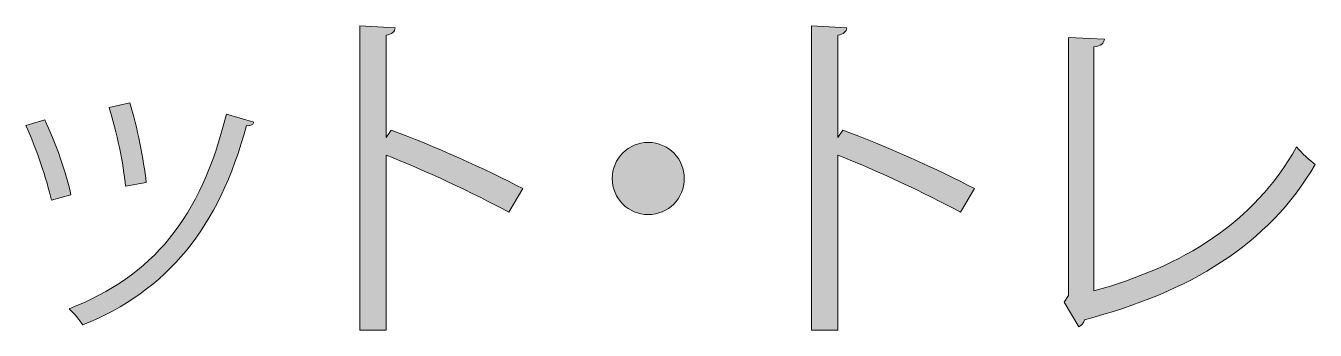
# Model space of a CAD drawing. Header units: inches. Extents: x -50 to 261, y -80 to 218.
# Drawn here: x -37.05 to -27.87, y 209.69 to 211.85 of the extents above; entities that cross this region are included whole.
import ezdxf

# ---------------------------------------------------------------- set-up
doc = ezdxf.new("R2010")
doc.units = ezdxf.units.IN
doc.header["$MEASUREMENT"] = 0
doc.layers.add('INDEX', color=7, linetype='Continuous')

# ---------------------------------------------------------------- blocks, each defined once
blk = doc.blocks.new('block 4')
at = {"layer": 'INDEX', "true_color": 0x898989}
h = blk.add_hatch(color=252, dxfattribs=at)
h.dxf.hatch_style = 2
edge = h.paths.add_edge_path()
edge.add_spline(control_points=[(-33.6116, 210.5256), (-33.8658, 210.6627), (-34.2148, 210.8247), (-34.4865, 210.932), (-34.4865, 210.932), (-34.4865, 209.6857), (-34.4865, 209.6857), (-34.4865, 209.6857), (-34.6734, 209.6857), (-34.6734, 209.6857), (-34.6734, 209.6857), (-34.6734, 211.8515), (-34.6734, 211.8515), (-34.6734, 211.8515), (-34.4217, 211.8366), (-34.4217, 211.8366), (-34.4241, 211.8093), (-34.4441, 211.7917), (-34.4865, 211.7843), (-34.4865, 211.7843), (-34.4865, 211.0565), (-34.4865, 211.0565), (-34.4865, 211.0565), (-34.4491, 211.1089), (-34.4491, 211.1089), (-34.1575, 211.0017), (-33.7711, 210.8296), (-33.512, 210.6927), (-33.512, 210.6927), (-33.6116, 210.5256), (-33.6116, 210.5256)], knot_values=[0, 0, 0, 0, 1, 1, 1, 2, 2, 2, 3, 3, 3, 4, 4, 4, 5, 5, 5, 6, 6, 6, 7, 7, 7, 8, 8, 8, 9, 9, 9, 10, 10, 10, 10], degree=3, periodic=1)
h = blk.add_hatch(color=252, dxfattribs=at)
h.dxf.hatch_style = 2
edge = h.paths.add_edge_path()
edge.add_spline(control_points=[(-30.3966, 210.5256), (-30.6509, 210.6627), (-30.9999, 210.8247), (-31.2715, 210.932), (-31.2715, 210.932), (-31.2715, 209.6857), (-31.2715, 209.6857), (-31.2715, 209.6857), (-31.4584, 209.6857), (-31.4584, 209.6857), (-31.4584, 209.6857), (-31.4584, 211.8515), (-31.4584, 211.8515), (-31.4584, 211.8515), (-31.2067, 211.8366), (-31.2067, 211.8366), (-31.2091, 211.8093), (-31.2291, 211.7917), (-31.2715, 211.7843), (-31.2715, 211.7843), (-31.2715, 211.0565), (-31.2715, 211.0565), (-31.2715, 211.0565), (-31.2341, 211.1089), (-31.2341, 211.1089), (-30.9425, 211.0017), (-30.5561, 210.8296), (-30.2971, 210.6927), (-30.2971, 210.6927), (-30.3966, 210.5256), (-30.3966, 210.5256)], knot_values=[0, 0, 0, 0, 1, 1, 1, 2, 2, 2, 3, 3, 3, 4, 4, 4, 5, 5, 5, 6, 6, 6, 7, 7, 7, 8, 8, 8, 9, 9, 9, 10, 10, 10, 10], degree=3, periodic=1)
h = blk.add_hatch(color=252, dxfattribs=at)
h.dxf.hatch_style = 2
edge = h.paths.add_edge_path()
edge.add_spline(control_points=[(-29.4471, 209.9649), (-28.8141, 210.1418), (-28.3106, 210.4459), (-28.0042, 210.9892), (-27.9716, 210.9468), (-27.9094, 210.8944), (-27.872, 210.8646), (-28.2085, 210.2914), (-28.7643, 209.9573), (-29.5145, 209.7605), (-29.5195, 209.7405), (-29.5343, 209.7181), (-29.5543, 209.7107), (-29.5543, 209.7107), (-29.659, 209.8852), (-29.659, 209.8852), (-29.659, 209.8852), (-29.629, 209.9325), (-29.629, 209.9325), (-29.629, 209.9325), (-29.629, 211.7693), (-29.629, 211.7693), (-29.629, 211.7693), (-29.3724, 211.7569), (-29.3724, 211.7569), (-29.3748, 211.7295), (-29.3974, 211.7069), (-29.4471, 211.7019), (-29.4471, 211.7019), (-29.4471, 209.9649), (-29.4471, 209.9649)], knot_values=[0, 0, 0, 0, 1, 1, 1, 2, 2, 2, 3, 3, 3, 4, 4, 4, 5, 5, 5, 6, 6, 6, 7, 7, 7, 8, 8, 8, 9, 9, 9, 10, 10, 10, 10], degree=3, periodic=1)
h = blk.add_hatch(color=252, dxfattribs=at)
h.dxf.hatch_style = 2
edge = h.paths.add_edge_path()
edge.add_spline(control_points=[(-36.9165, 211.1836), (-36.8417, 211.0315), (-36.7595, 210.7923), (-36.7296, 210.6477), (-36.7296, 210.6477), (-36.8691, 210.6104), (-36.8691, 210.6104), (-36.8991, 210.7549), (-36.9762, 210.9817), (-37.051, 211.1413), (-37.051, 211.1413), (-36.9165, 211.1836), (-36.9165, 211.1836)], knot_values=[0, 0, 0, 0, 1, 1, 1, 2, 2, 2, 3, 3, 3, 4, 4, 4, 4], degree=3, periodic=1)
edge = h.paths.add_edge_path()
edge.add_spline(control_points=[(-35.4285, 211.1662), (-35.4335, 211.1437), (-35.4585, 211.1387), (-35.4809, 211.1413), (-35.6754, 210.4135), (-36.0418, 209.9673), (-36.6448, 209.7231), (-36.6648, 209.7531), (-36.7096, 209.8104), (-36.742, 209.8378), (-36.1463, 210.0721), (-35.8049, 210.4808), (-35.623, 211.2234), (-35.623, 211.2234), (-35.4285, 211.1662), (-35.4285, 211.1662)], knot_values=[0, 0, 0, 0, 1, 1, 1, 2, 2, 2, 3, 3, 3, 4, 4, 4, 5, 5, 5, 5], degree=3, periodic=1)
edge = h.paths.add_edge_path()
edge.add_spline(control_points=[(-36.3108, 211.3032), (-36.2584, 211.1363), (-36.2111, 210.897), (-36.1937, 210.7375), (-36.1937, 210.7375), (-36.3408, 210.7101), (-36.3408, 210.7101), (-36.3558, 210.8696), (-36.403, 211.0989), (-36.4579, 211.2708), (-36.4579, 211.2708), (-36.3108, 211.3032), (-36.3108, 211.3032)], knot_values=[0, 0, 0, 0, 1, 1, 1, 2, 2, 2, 3, 3, 3, 4, 4, 4, 4], degree=3, periodic=1)
h = blk.add_hatch(color=252, dxfattribs=at)
h.dxf.hatch_style = 2
edge = h.paths.add_edge_path()
edge.add_spline(control_points=[(-32.3631, 210.7649), (-32.3631, 210.6228), (-32.4778, 210.5082), (-32.6199, 210.5082), (-32.7618, 210.5082), (-32.8766, 210.6228), (-32.8766, 210.7649), (-32.8766, 210.907), (-32.7618, 211.0215), (-32.6199, 211.0215), (-32.4728, 211.0215), (-32.3631, 210.902), (-32.3631, 210.7649)], knot_values=[0, 0, 0, 0, 1, 1, 1, 2, 2, 2, 3, 3, 3, 4, 4, 4, 4], degree=3, periodic=1)
at = {"layer": 'INDEX', "lineweight": 0}
for points, knots in [([(-33.6116, 210.5256), (-33.8658, 210.6627), (-34.2148, 210.8247), (-34.4865, 210.932), (-34.4865, 210.932), (-34.4865, 209.6857), (-34.4865, 209.6857), (-34.4865, 209.6857), (-34.6734, 209.6857), (-34.6734, 209.6857), (-34.6734, 209.6857), (-34.6734, 211.8515), (-34.6734, 211.8515), (-34.6734, 211.8515), (-34.4217, 211.8366), (-34.4217, 211.8366), (-34.4241, 211.8093), (-34.4441, 211.7917), (-34.4865, 211.7843), (-34.4865, 211.7843), (-34.4865, 211.0565), (-34.4865, 211.0565), (-34.4865, 211.0565), (-34.4491, 211.1089), (-34.4491, 211.1089), (-34.1575, 211.0017), (-33.7711, 210.8296), (-33.512, 210.6927), (-33.512, 210.6927), (-33.6116, 210.5256), (-33.6116, 210.5256)], [0, 0, 0, 0, 1, 1, 1, 2, 2, 2, 3, 3, 3, 4, 4, 4, 5, 5, 5, 6, 6, 6, 7, 7, 7, 8, 8, 8, 9, 9, 9, 10, 10, 10, 10]), ([(-30.3966, 210.5256), (-30.6509, 210.6627), (-30.9999, 210.8247), (-31.2715, 210.932), (-31.2715, 210.932), (-31.2715, 209.6857), (-31.2715, 209.6857), (-31.2715, 209.6857), (-31.4584, 209.6857), (-31.4584, 209.6857), (-31.4584, 209.6857), (-31.4584, 211.8515), (-31.4584, 211.8515), (-31.4584, 211.8515), (-31.2067, 211.8366), (-31.2067, 211.8366), (-31.2091, 211.8093), (-31.2291, 211.7917), (-31.2715, 211.7843), (-31.2715, 211.7843), (-31.2715, 211.0565), (-31.2715, 211.0565), (-31.2715, 211.0565), (-31.2341, 211.1089), (-31.2341, 211.1089), (-30.9425, 211.0017), (-30.5561, 210.8296), (-30.2971, 210.6927), (-30.2971, 210.6927), (-30.3966, 210.5256), (-30.3966, 210.5256)], [0, 0, 0, 0, 1, 1, 1, 2, 2, 2, 3, 3, 3, 4, 4, 4, 5, 5, 5, 6, 6, 6, 7, 7, 7, 8, 8, 8, 9, 9, 9, 10, 10, 10, 10]), ([(-29.4471, 209.9649), (-28.8141, 210.1418), (-28.3106, 210.4459), (-28.0042, 210.9892), (-27.9716, 210.9468), (-27.9094, 210.8944), (-27.872, 210.8646), (-28.2085, 210.2914), (-28.7643, 209.9573), (-29.5145, 209.7605), (-29.5195, 209.7405), (-29.5343, 209.7181), (-29.5543, 209.7107), (-29.5543, 209.7107), (-29.659, 209.8852), (-29.659, 209.8852), (-29.659, 209.8852), (-29.629, 209.9325), (-29.629, 209.9325), (-29.629, 209.9325), (-29.629, 211.7693), (-29.629, 211.7693), (-29.629, 211.7693), (-29.3724, 211.7569), (-29.3724, 211.7569), (-29.3748, 211.7295), (-29.3974, 211.7069), (-29.4471, 211.7019), (-29.4471, 211.7019), (-29.4471, 209.9649), (-29.4471, 209.9649)], [0, 0, 0, 0, 1, 1, 1, 2, 2, 2, 3, 3, 3, 4, 4, 4, 5, 5, 5, 6, 6, 6, 7, 7, 7, 8, 8, 8, 9, 9, 9, 10, 10, 10, 10]), ([(-36.3108, 211.3032), (-36.2584, 211.1363), (-36.2111, 210.897), (-36.1937, 210.7375), (-36.1937, 210.7375), (-36.3408, 210.7101), (-36.3408, 210.7101), (-36.3558, 210.8696), (-36.403, 211.0989), (-36.4579, 211.2708), (-36.4579, 211.2708), (-36.3108, 211.3032), (-36.3108, 211.3032)], [0, 0, 0, 0, 1, 1, 1, 2, 2, 2, 3, 3, 3, 4, 4, 4, 4]), ([(-35.4285, 211.1662), (-35.4335, 211.1437), (-35.4585, 211.1387), (-35.4809, 211.1413), (-35.6754, 210.4135), (-36.0418, 209.9673), (-36.6448, 209.7231), (-36.6648, 209.7531), (-36.7096, 209.8104), (-36.742, 209.8378), (-36.1463, 210.0721), (-35.8049, 210.4808), (-35.623, 211.2234), (-35.623, 211.2234), (-35.4285, 211.1662), (-35.4285, 211.1662)], [0, 0, 0, 0, 1, 1, 1, 2, 2, 2, 3, 3, 3, 4, 4, 4, 5, 5, 5, 5]), ([(-36.9165, 211.1836), (-36.8417, 211.0315), (-36.7595, 210.7923), (-36.7296, 210.6477), (-36.7296, 210.6477), (-36.8691, 210.6104), (-36.8691, 210.6104), (-36.8991, 210.7549), (-36.9762, 210.9817), (-37.051, 211.1413), (-37.051, 211.1413), (-36.9165, 211.1836), (-36.9165, 211.1836)], [0, 0, 0, 0, 1, 1, 1, 2, 2, 2, 3, 3, 3, 4, 4, 4, 4]), ([(-32.3631, 210.7649), (-32.3631, 210.6228), (-32.4778, 210.5082), (-32.6199, 210.5082), (-32.7618, 210.5082), (-32.8766, 210.6228), (-32.8766, 210.7649), (-32.8766, 210.907), (-32.7618, 211.0215), (-32.6199, 211.0215), (-32.4728, 211.0215), (-32.3631, 210.902), (-32.3631, 210.7649)], [0, 0, 0, 0, 1, 1, 1, 2, 2, 2, 3, 3, 3, 4, 4, 4, 4])]:
    blk.add_open_spline(points, degree=3, knots=knots, dxfattribs=at)

msp = doc.modelspace()

# ---------------------------------------------------------------- block references
at = {"layer": 'INDEX'}
msp.add_blockref('block 4', (0, 0), dxfattribs=at)

doc.saveas('drawing.dxf')
